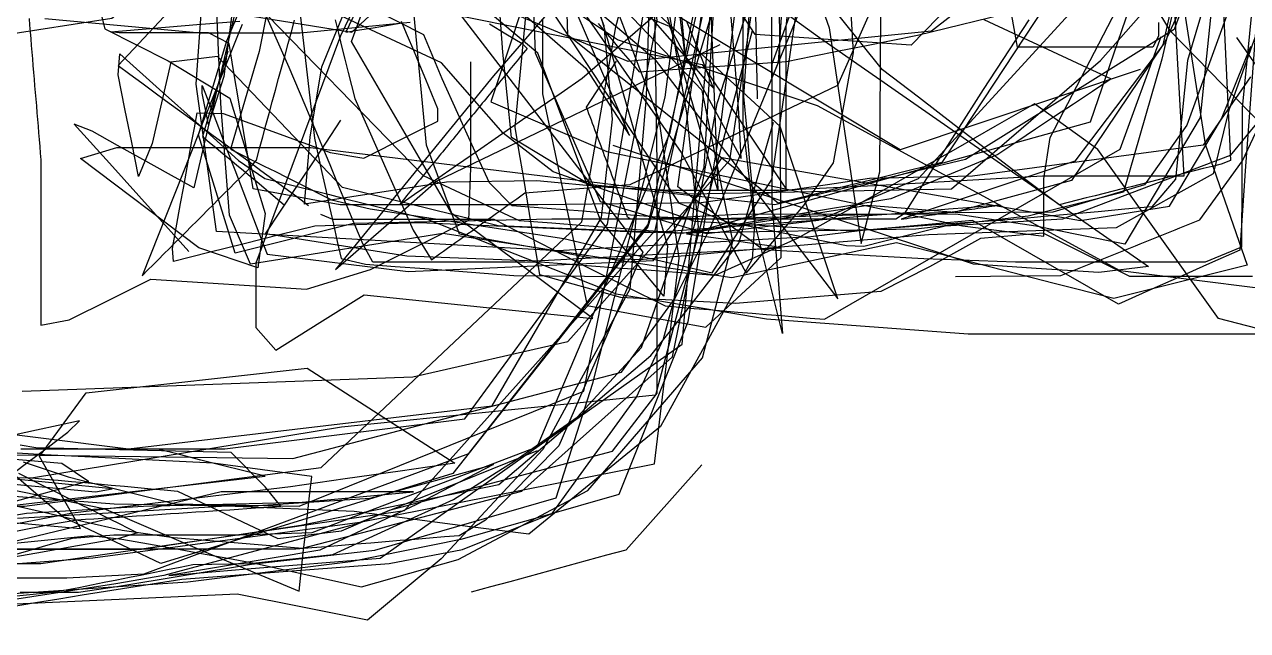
# Model space of a CAD drawing. Header units: metres. Extents: x 30 to 6769, y 117 to 5736.
# Drawn here: x 5742 to 6315, y 324 to 608 of the extents above; entities that cross this region are included whole.
import ezdxf

# ---------------------------------------------------------------- set-up
doc = ezdxf.new("R2010")
doc.units = ezdxf.units.M
doc.layers.add('FLOOR_0', color=1, linetype='Continuous')
doc.layers.add('FLOOR_1', color=2, linetype='Continuous')

msp = doc.modelspace()

# ---------------------------------------------------------------- linework, layer by layer
at = {"layer": 'FLOOR_0', "color": 4}
for points in [[(5741.21, 436.31), (5924.04, 443.04), (5996.6, 459.68), (6072.33, 544.54), (6092.01, 678.21), (6086.56, 784.58), (6079.65, 942.71), (6100.53, 1008.41), (6119.22, 1098.95), (6125.54, 1199.6)], [(5741.67, 403.29), (5762.76, 396.26), (5773.04, 393.63), (5782.99, 391.15), (5792.93, 388.66), (5802.88, 386.17), (5812.83, 383.68), (5870.88, 382.63), (6004.05, 436.4), (6038.36, 609.77), (6011.57, 832.29), (6105.61, 935.94), (6329.33, 972.89)], [(6107.97, 633.23), (6092.01, 589.43), (6092.01, 578.63), (6092.01, 567.83), (6092.01, 557.04), (6092.01, 546.24), (6092.01, 535.44), (6092.01, 524.65), (6096.99, 463.35), (6090.44, 489.54), (6083.9, 515.73), (6078.6, 560.81), (6078.6, 682.41)], [(6100.99, 679.87), (6095.04, 590.24), (6092.01, 583.03), (6092.01, 598.52), (6092.01, 614.01)], [(6081.45, 672.03), (6034.05, 513.21), (5942.72, 397.83), (5806.11, 355.7), (5760.69, 377.28), (5743, 392.45), (5725.31, 407.62)], [(5734.08, 383.72), (5752.04, 379.57), (5769.99, 375.43), (5787.95, 371.28), (5812.04, 367.95), (5842.24, 365.43), (5872.45, 362.91), (5974.96, 389.51), (6045.62, 452.52), (6048.05, 464.66), (6050.48, 476.8), (6052.9, 488.95), (6055.33, 501.09), (6057.76, 513.23), (6052.25, 566.63), (6043.78, 614.76), (6026.7, 623.3), (6009.62, 631.85), (5992.54, 640.39), (5975.46, 648.94), (5882.8, 651.02), (5782.42, 651.02), (5707.46, 651.02)], [(5719.19, 388.61), (5751.68, 386.11), (5784.17, 383.61), (5846.6, 382.63), (5904.07, 386.25), (5932.94, 394.12), (5961.8, 402), (5925.81, 383.36), (5880.44, 361.93), (5809.83, 350.16), (5846.48, 353.21), (5908.67, 358.2), (6050.05, 458.42), (6065.18, 636.27)], [(5807.36, 618.64), (5895.48, 604.42), (5928.26, 634.81)], [(5904.08, 628.38), (5892.65, 604.36), (5899.02, 605.42), (5905.4, 606.48), (5911.77, 607.55), (5918.15, 608.61)], [(5984.7, 610.4), (5984.7, 575.53), (6005.57, 476.43), (6033.34, 471.38), (6061.11, 466.33), (6096.48, 498.94), (6095.68, 620.62)], [(6019.2, 617.47), (6044, 607.11), (6060.85, 576.21), (6077.7, 545.3), (6076.68, 566.63), (6074.66, 590.89), (6072.64, 615.14)], [(6032.79, 614.25), (6038.5, 607.72), (6044.21, 601.19), (6049.92, 594.66), (6055.64, 588.13), (6061.35, 581.6), (6064.78, 578.22), (6063.55, 581.3), (6062.32, 584.37), (6061.09, 587.45), (6059.86, 590.52), (6058.63, 593.6), (6057.4, 596.67), (6056.17, 599.75), (6054.94, 602.82), (6053.71, 605.9), (6052.48, 608.97)], [(5751.78, 610.76), (5824.61, 604.05), (5836.3, 604.05), (5847.99, 604.05), (5859.68, 604.05), (5871.36, 604.05), (5922.71, 609.09)], [(5645.74, 382.99), (5768.41, 372.16), (5758.82, 388.95), (5749.23, 405.74), (5771.08, 435.65), (5874.61, 447.07), (5943.68, 402.65), (5918.05, 398.98), (5892.42, 395.32), (5866.79, 391.66), (5764.8, 379.24), (5647.26, 356.77)], [(5708.91, 395.59), (5775.42, 389.34), (5783.29, 390.7), (5758.19, 393.21), (5733.09, 395.72)]]:
    msp.add_lwpolyline(points, dxfattribs=at)
at = {"layer": 'FLOOR_0', "color": 1}
for points in [[(6407.15, 856.9), (6310.23, 1013.09), (6125.33, 965.06), (6092.74, 823.74), (6037.64, 715.64), (6033.27, 574.17), (6025.61, 484.15), (5984.94, 409.01), (5937.34, 357.94), (5902.79, 329.24), (5872.31, 335.34), (5841.82, 341.44), (5727.57, 336.29), (5572.23, 355.79), (5527.04, 355.79), (5484.27, 359.23), (5370.47, 407.21)], [(5714.12, 818.09), (5850.43, 805.35), (6004.86, 767.75), (6091.46, 684.5), (6118.83, 606.41), (6133.83, 505.48), (6142.67, 538.98), (6143.12, 614.41), (6144.06, 715.57), (6146.31, 735.41), (6147.06, 739.96), (6147.82, 744.51), (6148.58, 749.05), (6149.34, 753.6), (6150.09, 758.15), (6150.85, 762.7), (6151.61, 767.25), (6152.37, 771.79), (6159.26, 794.78), (6166.16, 817.8), (6172.49, 860.56), (6314.57, 966.13), (6361.78, 906.4)], [(5786.17, 739.96), (5884.51, 674.65), (5885.94, 663.22), (5887.36, 651.79), (5888.79, 640.36), (5890.22, 628.93), (5887.09, 627.9), (5880.74, 634.26), (5874.38, 640.62), (5868.02, 646.98), (5861.67, 653.34), (5855.31, 659.7), (5848.21, 662.55), (5838.96, 655.14), (5829.71, 647.74), (5820.45, 640.33), (5811.2, 632.93), (5801.95, 625.52), (5792.69, 618.11), (5783.13, 610.7), (5730.74, 602.64)], [(6084.43, 659.7), (6078.86, 574.3), (6080.16, 559.94), (6081.47, 545.59), (6082.77, 531.23), (6084.08, 516.88), (6082.92, 498.17), (6039.89, 419.87), (5978.31, 369.46), (5950.93, 372.82), (5923.72, 376.45), (5896.51, 380.08), (5837.05, 382.63), (5738.91, 376.74)], [(6004.22, 613.2), (6049.57, 548.06), (6080.02, 491.65), (6093.53, 507.42), (6107.05, 523.2), (6120.92, 543.21), (6130.29, 594.87), (6126.86, 653.48)], [(6182.58, 624.28), (6157.23, 598.36), (6138.97, 599.58), (6120.71, 600.8), (6102.45, 602.01), (6084.19, 603.23), (6059.29, 641.86), (6114.31, 601.87), (6268.3, 494.77), (6245.05, 491.85), (6215.77, 493.81), (6186.5, 495.76), (6017.77, 551.31)], [(5990.63, 631.41), (6036.95, 592.13), (6122.87, 479.65), (6095.95, 560.24), (6011.71, 637.95)], [(5629.15, 429.61), (5790.93, 409.47), (5961.08, 429.54), (6012.37, 517.67), (6014.07, 533.03), (6015.78, 548.39), (6017.49, 563.74), (6013.64, 607.32), (6006.66, 625.4)], [(5712.19, 382.63), (5742.26, 382.63), (5881.1, 400.65), (6003.12, 515.62), (6018.99, 606.81), (6020.58, 612.64)], [(5496.95, 379.88), (5613.14, 372.01), (5675.78, 378.11), (5708.65, 381.76), (5723.82, 388.16), (5733.48, 395.41), (5743.14, 402.66), (5752.81, 409.91), (5762.47, 417.17), (5767.98, 422.43), (5757.95, 420.28), (5747.92, 418.13), (5737.89, 415.98), (5727.86, 413.83), (5717.83, 411.68), (5707.8, 409.53), (5697.77, 407.38), (5687.73, 405.23), (5677.7, 403.08), (5591.34, 386.84), (5515.57, 377.78), (5424.36, 396.74), (5264.33, 449.73)], [(5616.46, 414.88), (5759.67, 402.76), (5772.27, 394.2), (5732.7, 383.4)], [(5382.07, 324.37), (5491.65, 335.66), (5557.31, 335.66), (5590.18, 339.3), (5615.83, 345.72), (5680.6, 343.37), (5692.77, 347.11), (5696.22, 352.27), (5699.66, 357.44), (5703.11, 362.61), (5706.55, 367.78), (5710, 372.95), (5713.44, 378.12), (5733.6, 382.63), (5854.91, 396.64), (5844.87, 399.15), (5834.83, 401.66), (5824.79, 404.17), (5814.75, 406.69), (5804.71, 409.2)]]:
    msp.add_lwpolyline(points, dxfattribs=at)
at = {"layer": 'FLOOR_0', "color": 7}
for points in [[(5713.89, 355.79), (5749.94, 355.79), (5920.08, 380.49), (6037.38, 511.49), (6059.77, 612.63), (6062.01, 650.68), (6064.24, 688.72), (6065.18, 715.18), (6065.18, 733.24), (6065.18, 751.3), (6065.46, 768.7), (6066.63, 783.98), (6067.81, 799.25), (6068.98, 814.53), (6070.16, 829.81), (6071.33, 845.08), (6140.54, 966.26), (6294.51, 985.34), (6334.57, 949.26)], [(5736.48, 335.65), (5747.39, 337.46), (5758.3, 339.28), (5769.21, 341.1), (5815.84, 348.38), (5912.9, 355.79), (5947.21, 362.25), (5968.24, 370.67), (5989.27, 379.09), (6028.64, 433.52), (6041.4, 460.91), (6045.14, 474.62), (6048.88, 488.33), (6052.62, 502.04), (6056.35, 515.75), (6066.39, 571.05), (6107.78, 698.76)], [(5689.47, 407.25), (5867.78, 404.91), (6021.75, 445.23), (6046.73, 479.89), (6063.13, 512.72), (6137.36, 692.58), (6139.95, 695.41), (6132.46, 639.24)], [(5982.22, 408.43), (5897.4, 374.1), (5884.54, 370.67), (5871.68, 367.24), (5858.83, 363.81), (5845.97, 360.37), (5833.11, 356.94), (5820.25, 353.51), (5807.4, 350.08), (5785.06, 346.22), (5758.81, 342.18), (5732.55, 338.14), (5640.85, 341.96), (5470.55, 342.37), (5347.84, 331.96)]]:
    msp.add_lwpolyline(points, dxfattribs=at)
at = {"layer": 'FLOOR_0', "color": 5}
for points in [[(5737.48, 349.08), (5762.1, 349.08), (5798.29, 350.93), (5950.26, 407.22), (6034.24, 514.31), (6059.9, 626.45), (6063.69, 668.19), (6065.18, 707.23), (6065.18, 744.52), (6039.13, 801.22), (5947.85, 732.23), (5874.19, 692.05), (5844.71, 681.52), (5815.23, 670.98), (5750.67, 655.19), (5655.55, 651.02)], [(5947.16, 638.01), (6004.97, 587.5), (6025.44, 556.08), (5999.99, 615.06)], [(5937.27, 624.27), (6031.65, 501.42), (5992.37, 410.75), (5958.02, 376.06), (5945.67, 368.75), (5938.78, 368.18), (5931.89, 367.6), (5925.01, 367.03), (5918.12, 366.45), (5911.23, 365.88), (5904.34, 365.3), (5897.46, 364.73), (5890.57, 364.16), (5883.68, 363.58), (5876.79, 363.01), (5869.3, 362.5), (5857.13, 362.5), (5844.96, 362.5), (5832.8, 362.5), (5820.63, 362.5), (5808.46, 362.5), (5793.85, 362.5), (5734.18, 362.5)], [(6082.9, 604.99), (6037.53, 434.56), (5890.64, 419.49), (5745.57, 395.71)], [(5469.41, 357.93), (5586.55, 343.43), (5617.73, 351.23), (5665.36, 358.73), (5735.94, 362.5), (5796.99, 362.5), (5871.59, 373.72), (5964.21, 392.63), (6035.39, 453.1), (6050.71, 472.33), (6063.64, 488.96), (6076.57, 505.59), (6092.86, 562.21)]]:
    msp.add_lwpolyline(points, dxfattribs=at)
at = {"layer": 'FLOOR_0', "color": 6}
for points in [[(6085.3, 573.22), (6084.08, 637.63), (6082.65, 653.4), (6081.21, 669.17), (6079.78, 684.95), (6080.54, 705.78), (6091.79, 750.81)], [(6045.15, 663.5), (6051.47, 593.05), (6050.63, 599.76), (6049.79, 606.46), (6048.95, 613.17)], [(5734.03, 358.9), (5744.26, 361.82), (5754.48, 364.74), (5764.71, 367.67), (5784.02, 369.21), (5813.46, 369.21), (5842.89, 369.21), (5876.84, 370.23), (5982.26, 410.27), (6044.41, 557.49), (6060.88, 640.76)], [(5809.98, 614.18), (5786.03, 588.78), (5791.61, 584.69), (5797.18, 580.6), (5802.76, 576.51), (5808.33, 572.42), (5813.91, 568.33), (5819.48, 564.24), (5825.06, 560.15), (5830.63, 556.06), (5836.21, 551.97), (5841.78, 547.88), (5847.36, 543.79), (5852.93, 539.7), (5858.51, 535.61), (5864.08, 531.52), (5869.66, 527.43), (5875.23, 523.34)], [(5929.31, 615.38), (6059.41, 589.24), (6098.71, 530.98), (6098.71, 536.4), (6098.71, 541.82), (6098.71, 547.24), (6098.71, 552.67), (6098.71, 558.09), (6098.71, 563.51), (6098.71, 568.93), (6098.71, 574.35), (6098.71, 579.77), (6098.71, 585.19), (6098.71, 590.61), (6098.71, 596.03), (6098.71, 601.45), (6098.71, 606.87), (6099.43, 612.66)], [(5695.41, 362.42), (5754.02, 374.04), (5766.81, 376.15), (5770.78, 376.41), (5774.76, 376.68), (5778.74, 376.94), (5782.71, 377.21), (5786.69, 377.47), (5790.67, 377.74), (5794.65, 378), (5798.62, 378.27), (5802.6, 378.53), (5806.58, 378.8), (5810.55, 379.06), (5814.53, 379.33), (5818.51, 379.59), (5822.48, 379.86), (5826.46, 380.12), (5830.44, 380.39), (5834.42, 380.66), (5838.39, 380.92), (5842.37, 381.19), (5846.35, 381.45), (5850.32, 381.72), (5854.3, 381.98), (5858.28, 382.25), (5862.26, 382.51), (5854.98, 391.64), (5839.01, 407.62), (5747.62, 409.86), (5740.18, 411.1)], [(5951.47, 342.45), (5960.51, 344.92), (5969.56, 347.39), (5978.6, 349.85), (5987.65, 352.32), (5996.69, 354.79), (6005.74, 357.26), (6014.78, 359.73), (6023.83, 362.19), (6059.35, 401.84)]]:
    msp.add_lwpolyline(points, dxfattribs=at)
at = {"layer": 'FLOOR_0', "color": 3}
for points in [[(6059.17, 725.16), (6066.84, 530.41), (6037.36, 631.95)], [(5740.61, 409.47), (5743.9, 409.47), (5747.19, 409.47), (5750.48, 409.47), (5753.77, 409.47), (5757.06, 409.47), (5760.35, 409.47), (5763.64, 409.47), (5766.93, 409.47), (5770.23, 409.47), (5773.52, 409.47), (5776.81, 409.47), (5780.1, 409.47), (5783.39, 409.47), (5786.68, 409.47), (5789.97, 409.47), (5793.26, 409.47), (5796.55, 409.47), (5799.84, 409.47), (5803.13, 409.47), (5806.42, 409.47), (5809.71, 409.47), (5813, 409.47), (5816.29, 409.47), (5819.58, 409.47), (5822.87, 409.47), (5826.16, 409.47), (5829.45, 409.47), (5832.74, 409.47), (5836.03, 409.47), (5948.43, 423.47), (6015.09, 514.53), (6038.36, 650.9)], [(5723.11, 339.01), (5752.47, 341.95), (5761.76, 343.38), (5767.68, 344.57), (5773.6, 345.75), (5779.53, 346.94), (5785.45, 348.13), (5791.38, 349.31), (5797.3, 350.5), (5803.22, 351.68), (5809.15, 352.87), (5815.07, 354.05), (5820.99, 355.24), (5847.53, 355.79), (5886.65, 359.99), (5914.86, 372.82), (5943.07, 385.65), (5971.91, 403.86), (6001, 424.24), (6031.02, 456.77), (6060.3, 541.17), (6065.93, 634.61)], [(5712.65, 396.05), (5745.68, 395.83), (5751.88, 395.26), (5758.09, 394.7), (5764.29, 394.14), (5770.49, 393.57), (5776.69, 393.01), (5782.89, 392.44), (5789.09, 391.88), (5795.29, 391.32), (5801.5, 390.75), (5807.7, 390.19), (5813.9, 389.62), (5860.83, 367.43), (5890.68, 371.07), (5913.17, 380.71), (6017.43, 408.33), (6038.36, 435.43), (6038.36, 459.97), (6038.36, 543.04), (6037.29, 615.04)], [(5438.62, 437.71), (5544.57, 398.78), (5637.98, 377.38), (5704.12, 372.74), (5743.27, 379.27), (5797.89, 382.63), (5872.19, 384.43), (5924.35, 389.34), (5901.85, 389.34), (5879.35, 389.34), (5856.86, 389.34), (5834.36, 389.34), (5723.83, 362.68)]]:
    msp.add_lwpolyline(points, dxfattribs=at)
at = {"layer": 'FLOOR_0', "color": 2}
for points in [[(5708.22, 353.45), (5774.2, 358.37), (5899.27, 375.09), (6037.17, 402.36), (6048.62, 498.65), (6039.32, 563.72), (5999.12, 668.65), (5924.46, 692.65), (5813.5, 679.14), (5686.83, 671.15)], [(5711.26, 362.65), (5742.32, 365.76), (5773.38, 368.87), (5787.85, 367.2), (5800.26, 364.94), (5812.68, 362.68), (5825.09, 360.42), (5837.5, 358.17), (5849.92, 355.91), (5900.06, 344.79), (5945.19, 357.6), (6005.85, 389.95), (6059.59, 451.95), (6073.85, 506.6), (6059.45, 577.07), (5976.28, 663.93)], [(5740.21, 342.37), (5743.62, 342.37), (5747.03, 342.37), (5750.45, 342.37), (5753.86, 342.37), (5757.28, 342.37), (5760.69, 342.37), (5764.1, 342.37), (5767.52, 342.37), (5785.53, 344.94), (5848.55, 355.45), (5906.29, 361.98), (5991.04, 386.48), (6008.23, 440.17), (6042.14, 573.96), (6053.7, 663.58)], [(5998.42, 658.35), (6043.21, 504.37), (6041.5, 480.84), (6037.27, 485.92), (6033.04, 491), (6028.81, 496.08), (6024.58, 501.16), (6020.35, 506.24), (6016.11, 511.32), (6011.88, 516.4), (5982.55, 594.52), (5902.46, 661.85)], [(6077.27, 634.14), (6068.08, 561.07), (6061.52, 521.67), (6057.11, 495.22), (6052.71, 468.76), (6020.37, 388.03), (5983.41, 377.47), (5946.45, 366.9), (5894.82, 356.46), (5818.72, 346.95), (5718.38, 340.26)], [(5652.13, 407.57), (5779.35, 381.54), (5826.3, 361.4), (5870.75, 342.85), (5871.74, 351.78), (5872.73, 360.7), (5873.72, 369.63), (5874.71, 378.55), (5875.7, 387.48), (5876.69, 396.4), (5830.64, 402.76), (5751.57, 406.54), (5718.1, 408.64)], [(5739.49, 397.94), (5743.77, 395.8), (5748.05, 393.66), (5752.33, 391.52), (5756.61, 389.38), (5760.89, 387.24), (5765.16, 385.1), (5769.44, 382.95), (5773.72, 380.81), (5778, 378.67), (5782.28, 376.53), (5786.56, 374.39), (5790.84, 372.25), (5795.12, 370.11), (5785.97, 367.27), (5767, 363.93), (5748.04, 360.58), (5729.07, 357.23)]]:
    msp.add_lwpolyline(points, dxfattribs=at)
at = {"layer": 'FLOOR_1', "color": 1}
for points in [[(6053.4, 510.11), (6241.21, 562.38), (6279.79, 674.87), (6273.62, 785.11), (6255.87, 857), (6247.83, 1000.04), (6266.38, 1144.86), (6266.38, 1194.47), (6266.38, 1217.79), (6266.38, 1236.97), (6266.38, 1256.15), (6266.38, 1275.33), (6262.05, 1329.35), (6254.95, 1412.24), (6252.96, 1480.65), (6252.96, 1565.88), (6237.51, 1700.24)], [(5847.02, 672.33), (5835.56, 583.6), (5828.31, 561.09), (5825.36, 575.88), (5825.48, 579.42), (5829.27, 569.56), (5833.06, 559.71), (5836.85, 549.85), (5840.64, 539.99), (5844.43, 530.13), (5848.22, 520.27), (5852.01, 510.42), (5855.8, 500.56), (5921.82, 492.39), (6036.66, 497.5), (6052.7, 521.58), (6068.74, 545.65), (6236.52, 516.18), (6278.22, 522.99), (6302.58, 563.75), (6309.38, 580.77), (6316.18, 597.78)], [(5849.38, 650.67), (5821.54, 531.47), (5809.62, 538.1), (5797.71, 544.72), (5785.79, 551.34), (5773.87, 557.97), (5765.54, 561.4), (5783.41, 541.54), (5801.29, 521.67), (5819.16, 501.8)], [(6177.99, 489.99), (6227.39, 490.49), (6229.71, 491.41), (6232.03, 492.34), (6234.35, 493.27), (6236.67, 494.2), (6238.99, 495.13), (6241.31, 496.06), (6243.63, 496.99), (6245.95, 497.91), (6248.27, 498.84), (6250.59, 499.77), (6252.91, 500.7), (6255.23, 501.63), (6257.55, 502.56), (6259.87, 503.48), (6262.19, 504.41), (6264.51, 505.34), (6266.83, 506.27), (6269.15, 507.2), (6271.47, 508.13), (6273.79, 509.05), (6276.11, 509.98), (6278.43, 510.91), (6280.75, 511.84), (6283.07, 512.77), (6285.39, 513.7), (6287.71, 514.62), (6290.03, 515.55), (6292.35, 516.48), (6312.37, 544.15), (6357.27, 639.74)], [(5871.07, 614.07), (5877.92, 554.75), (5879.71, 546.7), (5881.5, 538.65), (5883.28, 530.6), (5885.07, 522.54), (5886.86, 514.49), (5888.65, 506.44), (5890.44, 498.39), (5901.8, 495.85), (5915.71, 494.78), (5929.63, 493.71), (5943.54, 492.64), (5957.45, 491.57), (5971.37, 490.5), (6020.86, 489.99)], [(6283.6, 614.54), (6280.36, 605.61), (6182.66, 544.82), (6093.43, 523.53), (6006.56, 533.08), (5970.15, 555.08), (5968.15, 575.07), (5966.15, 595.07), (5964.58, 616.46)], [(5744.39, 610.76), (5744.65, 607.61), (5744.91, 604.46), (5745.18, 601.31), (5745.44, 598.17), (5745.7, 595.02), (5745.96, 591.87), (5746.22, 588.72), (5746.49, 585.57), (5746.75, 582.42), (5747.01, 579.27), (5747.27, 576.13), (5747.54, 572.98), (5747.8, 569.83), (5748.06, 566.68), (5748.32, 563.53), (5748.58, 560.38), (5748.85, 557.23), (5749.11, 554.08), (5749.37, 550.94), (5749.63, 547.79), (5749.9, 544.64), (5749.98, 534.39), (5749.98, 520.96), (5749.98, 507.54), (5749.98, 494.11), (5749.98, 480.68), (5749.98, 467.25), (5763.22, 469.77), (5782.28, 479.31), (5801.35, 488.84), (5874.21, 484.1), (5904.26, 493.36), (5927.25, 504.86), (5950.24, 516.36), (5951.17, 540.72), (5951.17, 565.62), (5951.17, 590.52)], [(6334.31, 482.75), (6255.15, 492.7), (6113.44, 569.85), (6019.86, 600.74), (6003.39, 611.72)], [(6376.52, 506.42), (6309.73, 601.9)]]:
    msp.add_lwpolyline(points, dxfattribs=at)
at = {"layer": 'FLOOR_1', "color": 2}
for points in [[(6283.04, 1264.05), (6292.01, 1180.63), (6285.32, 1140.47), (6271.57, 1080.57), (6293.91, 931.75), (6327.82, 815.48), (6320.86, 782.27), (6306.41, 755.76), (6291.06, 729.75), (6266.28, 709.09), (6252.96, 690.3), (6252.96, 673.67), (6252.96, 657.04), (6229.59, 631.56), (6171.59, 543.44), (6156.27, 539.61), (6140.95, 535.78), (6125.63, 531.94), (6110.3, 528.11), (6094.98, 524.28), (5996.49, 603.04), (5991.84, 754.94), (6051.77, 820.55)], [(6264.43, 586.9), (6152.06, 549.25), (6045.47, 613.4), (6032.16, 646.28), (6032.96, 659.89), (6033.76, 673.49), (6034.56, 687.1), (6035.36, 700.7), (6036.16, 714.3), (6036.96, 727.91), (6037.76, 741.51), (6033.11, 798.94), (5980.47, 905.95), (5957.25, 926.78), (5984.59, 839.33), (5977.45, 866.13), (5970.3, 892.93), (5963.16, 919.73), (5899.8, 957.7), (5679.27, 977.51)], [(6306.65, 731.81), (6274.65, 591.77), (6256.67, 529.49), (6241.77, 525.77), (6226.88, 522.04), (6211.99, 518.32), (6159.47, 512.17), (6049.5, 510.29), (6034.39, 511.45), (6019.27, 512.62), (6004.16, 513.78), (5989.05, 514.94), (5973.94, 516.1), (5929.01, 537.16), (5844.95, 623.75)], [(6273.08, 608.83), (6273.08, 602.55), (6270.38, 597.34), (6254.56, 597.34), (6238.74, 597.34), (6222.92, 597.34), (6207.1, 597.34), (6203.58, 616.54)], [(5837.43, 595.41), (5825.56, 555.57), (5828.75, 552.91), (5831.95, 550.25), (5835.14, 547.59), (5838.33, 544.92), (5841.52, 542.26), (5844.72, 539.6), (5847.91, 536.94), (5851.1, 534.28), (5854.3, 531.62), (5857.49, 528.95), (5860.68, 526.29), (5863.87, 523.63)]]:
    msp.add_lwpolyline(points, dxfattribs=at)
at = {"layer": 'FLOOR_1', "color": 5}
for points in [[(5836.94, 973.09), (5995.36, 922.35), (6002.33, 857.37), (5984.64, 841.27), (5966.94, 825.18), (5949.25, 809.09), (5942.11, 789.93), (5954.52, 765.1), (5966.93, 740.28), (5979.33, 715.45), (5978.57, 664.8), (5981.24, 594.72), (6011.65, 525.18), (6061.41, 510.11), (6113.84, 516.42), (6160.63, 535.92), (6231.14, 612.76), (6226.14, 743.46), (6239.55, 845.57), (6243.65, 920.19), (6258.49, 1007.42), (6259.67, 1112.19)], [(6300.31, 680.58), (6306.67, 544.34), (6302.42, 542.61), (6298.21, 541.56), (6293.99, 540.51), (6289.77, 539.45), (6285.55, 538.4), (6281.34, 537.34), (6277.12, 536.29), (6272.9, 535.23), (6268.68, 534.18), (6264.47, 533.12), (6260.25, 532.07), (6256.03, 531.01), (6251.81, 529.96), (6247.6, 528.9), (6243.38, 527.85), (6239.16, 526.79), (6234.94, 525.74), (6230.73, 524.68), (6226.51, 523.63), (6210.87, 535.28), (6194.13, 548.16), (6177.4, 561.05), (6160.66, 573.93), (6143.92, 586.81), (6094.43, 648.54)], [(5887.62, 610.13), (5889.15, 603.98), (5890.69, 597.84), (5892.22, 591.7), (5893.76, 585.55), (5895.29, 579.41), (5896.83, 573.26), (5924.2, 511.78), (5932.69, 497.86), (5934.59, 499.22), (5936.5, 500.58), (5938.4, 501.95), (5940.3, 503.31), (5942.21, 504.67), (5944.11, 506.03), (5946.02, 507.39), (5947.92, 508.75), (5949.82, 510.11), (5951.73, 511.47), (5953.63, 512.83), (5955.54, 514.19), (5957.44, 515.55), (5959.34, 516.91), (5961.25, 518.27), (5963.15, 519.63), (5965.06, 520.99), (5966.96, 522.36), (5968.86, 523.72), (5970.77, 525.08), (5972.67, 526.44), (5974.58, 527.8), (5976.48, 529.16), (6025.72, 533.05), (6123, 579.58), (6161.89, 667.6)], [(5959.87, 608.23), (5967.54, 603.62), (5975.21, 599.02), (5977.48, 596.72), (5976.68, 595.73), (5975.87, 594.74), (5975.07, 593.76), (5974.26, 592.77), (5973.46, 591.79), (5972.65, 590.8), (5971.84, 589.82), (5971.04, 588.83), (5970.23, 587.85), (5969.43, 586.86), (5968.62, 585.88), (5967.82, 584.89), (5967.01, 583.91), (5966.2, 582.92), (5965.4, 581.93), (5964.59, 580.95), (5963.79, 579.96), (5962.98, 578.98), (5962.17, 577.99), (5961.37, 577.01), (5960.56, 576.02), (5959.76, 575.04), (5958.95, 574.05), (5958.15, 573.07), (5957.34, 572.08), (5956.53, 571.1), (5955.73, 570.11), (5954.92, 569.13), (5954.12, 568.14), (5953.31, 567.15), (5952.51, 566.17), (5951.7, 565.18), (5950.89, 564.2), (5950.09, 563.21), (5949.28, 562.23), (5948.48, 561.24), (5947.67, 560.26), (5946.86, 559.27), (5946.06, 558.29), (5945.25, 557.3), (5944.45, 556.32), (5943.64, 555.33), (5942.84, 554.35), (5942.03, 553.36), (5941.22, 552.37), (5940.42, 551.39), (5939.61, 550.4), (5938.81, 549.42), (5938, 548.43), (5937.2, 547.45), (5936.39, 546.46), (5935.58, 545.48), (5934.78, 544.49), (5933.97, 543.51), (5933.17, 542.52), (5932.36, 541.54), (5931.55, 540.55), (5930.75, 539.57), (5929.94, 538.58), (5929.14, 537.59), (5928.33, 536.61), (5927.53, 535.62), (5926.72, 534.64), (5925.91, 533.65), (5925.11, 532.67), (5924.3, 531.68), (5923.5, 530.7), (5922.69, 529.71), (5921.89, 528.73), (5921.08, 527.74), (5920.27, 526.76), (5919.47, 525.77), (5918.66, 524.78), (5917.86, 523.8), (5924.81, 528.5), (5934.62, 535.29), (5944.42, 542.09), (5954.23, 548.88), (5964.04, 555.67), (5973.85, 562.47), (5983.66, 569.26), (5993.47, 576.06), (6003.28, 582.85), (6074.21, 644.56)], [(6319, 638.65), (6312.14, 568.96), (6311.9, 503.8), (6294.86, 496.69), (6272.68, 496.69), (6250.5, 496.69), (6228.32, 496.69), (6206.14, 496.69), (6163.26, 498.33), (6088.01, 502.51), (6048.02, 532.06), (6059.99, 619.41)], [(5988.73, 615.13), (5961.76, 583.96), (5887.89, 493.29), (5899.7, 503.64), (5911.52, 513.98), (5923.34, 524.33), (5935.15, 534.67), (6067.82, 598.66)], [(6191.29, 610.37), (6250.91, 582.55), (6242.06, 576.65), (6233.21, 570.75), (6224.36, 564.85), (6215.51, 558.94), (6206.66, 553.04), (6197.81, 547.14), (6147.82, 526.43), (6050.05, 510.11), (5963.89, 513.78), (5891.09, 531.61), (5832.6, 593), (5810.77, 590.29), (5802, 552.28), (5795.59, 536.9), (5792.43, 552.73), (5789.26, 568.57), (5786.1, 584.4), (5786.89, 594.3), (5805.42, 577.62), (5823.94, 560.94), (5842.46, 544.26), (5854.82, 535.89), (5862.37, 534), (5869.92, 532.12), (5877.47, 530.23), (5885.02, 528.34), (5892.57, 526.45), (5900.12, 524.56), (5907.67, 522.67), (5915.22, 520.78), (5922.77, 518.9), (5930.32, 517.01), (6019.18, 482), (6036.77, 479.07), (6054.35, 476.14), (6071.93, 473.2), (6089.51, 470.27), (6183.92, 463.15), (6267.42, 463.15), (6281.98, 463.15), (6296.54, 463.15), (6311.1, 463.15), (6325.66, 463.15)]]:
    msp.add_lwpolyline(points, dxfattribs=at)
at = {"layer": 'FLOOR_1', "color": 3}
for points in [[(6324.17, 687.24), (6314.7, 686.06), (6305.23, 684.87), (6295.77, 683.69), (6286.3, 682.5), (6276.83, 681.32), (6267.36, 680.13), (6230.68, 654.66), (6166.77, 604.91), (6024.76, 590.69), (5960.86, 617.34), (5975.06, 684.87), (5989.26, 752.4), (5936.01, 853.69), (5815.3, 988.74), (5751.4, 988.74), (5711.75, 988.74)], [(6306.38, 739.52), (6275.02, 598.52), (6232.26, 534.96), (6204.77, 527.46), (6177.29, 519.97), (6061.52, 516.82), (6036.23, 518.02), (6019.8, 519.28), (6003.37, 520.55), (5986.94, 521.81), (5970.51, 523.08), (5959.87, 533.92), (5952.49, 550.15), (5945.12, 566.38), (5937.75, 582.61), (5929.12, 603.15), (5844.43, 646.22)], [(6306.62, 700.42), (6292.51, 564.42), (6257.24, 505.23), (6236.43, 509.4), (6215.63, 513.56), (6178.19, 519.17), (6076.13, 519.04), (6034.42, 516.82), (6019.3, 516.82), (6004.18, 516.82), (5989.06, 516.82), (5896.27, 514.84), (5840.83, 500.97), (5823.75, 556.33), (5837, 600.32), (5850.57, 632.71)], [(6326.86, 626.21), (6305.95, 567.85), (6298.54, 538.16), (6253.21, 512.82), (6165.43, 509.53), (6121.72, 505.88), (6083.46, 502.63), (6056.75, 500.2), (6030.05, 497.77), (6006.88, 498.76), (5986.53, 502.46), (5966.18, 506.17), (5945.82, 509.87), (5930.34, 551.49), (5921.59, 645.07)]]:
    msp.add_lwpolyline(points, dxfattribs=at)
at = {"layer": 'FLOOR_1', "color": 7}
for points in [[(6339.75, 542.19), (6278.61, 604.84), (6184.79, 759.49), (6134.07, 818.56), (6091.71, 847.94), (6053.09, 853.64), (6038.2, 838.74), (6023.3, 823.83), (6008.4, 808.93), (5993.51, 794.03), (5968.89, 763.47), (5931.49, 711.79), (5952.04, 729.41), (5972.59, 747.03), (5984.7, 868.86), (5865.47, 976.96)], [(5776.89, 617.47), (5779.87, 605.87), (5809.54, 591.03), (5838.31, 573.48), (5854.91, 519.5), (5851.46, 494.16), (5823.82, 503.38), (5768.43, 545.33), (5785.54, 550.37), (5808.57, 550.37), (5876.16, 550.37), (6053.61, 528.8), (6176.13, 531.05), (6245.85, 591.11), (6378.78, 741.65)], [(5949.55, 726), (5890.23, 602.69), (5850.57, 496.21), (5850.57, 466.25), (5859.85, 455.53), (5880.55, 468.47), (5901.25, 481.41), (6008.2, 470.45), (5942.27, 519.57), (5895.39, 599.94), (5942.81, 729.36)], [(6376.39, 631.88), (6306.63, 546.66), (6228.03, 516.82), (6173.22, 513.65), (6154.16, 508.89), (6135.11, 504.12), (6126.95, 504.46), (6120.72, 505.71), (6114.5, 506.96), (6108.27, 508.2), (6102.04, 509.45), (6095.81, 510.7), (6089.58, 511.94), (6083.35, 513.19), (6077.12, 514.44), (6070.89, 515.68), (6048.91, 524.22), (5957.88, 661.76)], [(6300.17, 651.79), (6275.83, 599.39), (6233.88, 544.01), (6152.56, 516.85), (6153.89, 517.04), (6155.21, 517.23), (6156.54, 517.42), (6157.87, 517.61), (6159.19, 517.8), (6160.52, 517.99), (6161.85, 518.18), (6163.17, 518.37), (6164.5, 518.56), (6165.83, 518.75), (6167.16, 518.94), (6168.48, 519.13), (6169.81, 519.32), (6171.14, 519.51), (6172.46, 519.7), (6173.79, 519.89), (6175.12, 520.08), (6176.44, 520.27), (6177.77, 520.46), (6179.1, 520.65), (6180.43, 520.83), (6181.75, 521.02), (6183.08, 521.21), (6184.41, 521.4), (6185.73, 521.59), (6187.06, 521.78), (6188.39, 521.97), (6189.71, 522.16), (6191.04, 522.35), (6192.37, 522.54), (6193.7, 522.73), (6195.02, 522.92), (6196.35, 523.11), (6197.68, 523.3), (6199, 523.49), (6192.49, 522.97), (6183.61, 522.23), (6174.74, 521.49), (6165.86, 520.74), (6156.98, 520), (6148.1, 519.26), (6139.22, 518.52), (6130.34, 517.78), (6121.46, 517.04), (6110.09, 516.15), (6097.68, 515.2), (6085.27, 514.24), (6072.85, 513.29), (6060.44, 512.33), (6048.03, 511.38), (6035.61, 510.42), (5927.04, 515.1), (5878.16, 513.66), (5861.61, 509.52), (5845.06, 505.38), (5828.51, 501.24), (5811.96, 497.1), (5811.49, 503.07), (5812.78, 510.13), (5814.06, 517.2), (5815.35, 524.27), (5816.63, 531.33), (5817.91, 538.4), (5819.2, 545.47), (5820.48, 552.54), (5821.77, 559.6), (5823.05, 566.67), (5835.2, 566.34), (5860.23, 557.23), (5885.26, 548.12), (5901.05, 545.43), (5907.98, 548.9), (5914.9, 552.36), (5921.82, 555.82), (5928.75, 559.29), (5935.67, 562.75), (5935.78, 568.55), (5932.94, 575.37), (5930.1, 582.18), (5927.26, 588.99), (5924.43, 595.81), (5921.59, 602.62), (5918.75, 609.43)], [(6311.25, 629.67), (6286.29, 560.81), (6266.4, 532.94), (6245.02, 526.52), (6223.63, 520.1), (6179.79, 519.82), (6136.98, 523.23), (6131.95, 522.46), (6126.92, 521.68), (6121.89, 520.91), (6116.86, 520.13), (6111.83, 519.36), (6106.8, 518.58), (6101.77, 517.81), (6096.74, 517.04), (6091.71, 516.26), (6086.68, 515.49), (6081.65, 514.71), (6076.62, 513.94), (6071.59, 513.17), (6066.56, 512.39), (6061.53, 511.62), (6056.5, 510.84), (6052.17, 510.06), (6059, 509.08), (6065.83, 508.1), (6072.66, 507.13), (6079.49, 506.15), (6086.32, 505.18), (6093.15, 504.2), (6096.07, 503.27), (6081.78, 502.51), (6067.5, 501.76), (6053.21, 501.01), (6038.93, 500.26), (6024.65, 499.5), (6010.36, 498.75), (5996.08, 498), (5981.79, 497.25), (5921.23, 499.48), (5855, 510.05), (5862.08, 520.67), (5869.15, 531.28), (5876.22, 541.9), (5883.3, 552.51), (5890.37, 563.13)], [(6010.69, 608.39), (6013.91, 604.63), (6017.13, 600.88), (6020.34, 597.12), (6023.56, 593.36), (6026.78, 589.61), (6030, 585.85), (6098.84, 590.66), (6111.11, 593.11), (6123.38, 595.57), (6135.64, 598.02), (6147.91, 600.48), (6160.17, 602.93), (6207.43, 614.47)]]:
    msp.add_lwpolyline(points, dxfattribs=at)
at = {"layer": 'FLOOR_1', "color": 4}
for points in [[(6280.2, 646.05), (6294.88, 552.04), (6314.54, 495.32), (6298.94, 491.42), (6283.34, 487.52), (6267.74, 483.62), (6252.14, 479.71), (6224.16, 486.83), (6150.45, 505.76), (6073.39, 489.48), (5938, 510.11), (5848.06, 495.86), (5838.25, 518.76), (5834.23, 570.94), (5828.36, 703.47)], [(6314.36, 684.58), (6286.62, 591.05), (6280.99, 535.59), (6269.94, 522.64), (6257.33, 521.49), (6244.73, 520.35), (6232.13, 519.2), (6219.52, 518.05), (6206.92, 516.91), (6169.04, 514.18), (6129.2, 511.33), (6056.03, 515.73), (5989.67, 538.99), (5966.27, 557.08), (5951.84, 573.58), (5937.4, 590.08), (5849.65, 631.24)], [(6279.79, 628.47), (6284.82, 536.95), (6218.67, 536.95), (6140.08, 532.4), (6095.22, 530.24), (6069.84, 530.24), (6044.46, 530.24), (6015.22, 531.74), (5982.03, 534.76), (5939.8, 534.17), (5873.37, 523.95), (5875.97, 555.21), (5881.47, 588.21), (5897.66, 627.78)], [(6316.09, 583.44), (6293.99, 551.52), (6185.9, 536.95), (6137.78, 535.83), (6118.07, 533.01), (6098.37, 530.19), (6078.67, 527.38), (6058.96, 524.56), (5982.46, 523.53), (5889.97, 523.53), (5849.33, 531.03), (5847.06, 544.64), (5844.79, 558.24), (5842.53, 571.85), (5840.26, 585.46), (5837.99, 599.07), (5828.35, 604.05), (5814.44, 604.05), (5800.54, 604.05), (5786.63, 604.05), (5782.7, 604.54), (5802.83, 606.22), (5822.95, 607.9), (5843.08, 609.58)]]:
    msp.add_lwpolyline(points, dxfattribs=at)
at = {"layer": 'FLOOR_1', "color": 6}
for points in [[(6317.02, 489.99), (6307.46, 489.99), (6297.9, 489.99), (6288.35, 489.99), (6278.79, 489.99), (6269.24, 489.99), (6259.68, 489.99), (6219.08, 510.29), (6189.79, 507.81), (6165.88, 494.51), (6143.03, 483.06), (6126.03, 481.64), (6109.03, 480.22), (6092.03, 478.8), (6075.03, 477.39), (6021.3, 480.22), (5983.46, 490.75), (5981.54, 502.28), (5979.62, 513.8), (5977.7, 525.32), (5975.78, 536.85), (5973.86, 548.37), (5971.94, 559.89), (5984.7, 693.06)], [(5863.44, 652.84), (5852.15, 595.36), (5838.69, 549.61), (5843.93, 546.99), (5849.18, 544.36), (5854.43, 541.73), (5859.68, 539.11), (5864.93, 536.48), (5870.18, 533.85), (5875.43, 531.23), (5880.68, 528.6), (5885.93, 525.98), (5904.05, 521.64), (5994.66, 507.82), (6012.02, 503.81), (6029.37, 499.8), (6046.73, 495.79), (6064.08, 491.79), (6092.04, 535.36), (6112.13, 672.88)], [(5974.8, 614.58), (5971.24, 603.89), (5967.67, 593.2), (5964.11, 582.5), (5960.55, 571.81), (6014.86, 548.59), (6181.29, 513.81), (6219.43, 508.93), (6219.43, 517.89), (6219.43, 526.84), (6219.43, 535.8), (6222.27, 555.01), (6270.13, 647.09)], [(6320.03, 625.57), (6313.61, 539.53), (6311.15, 502.44), (6296.92, 496.11), (6282.69, 489.79), (6268.47, 483.46), (6254.24, 477.13), (6185.98, 516.22), (6168.82, 514.66), (6151.67, 513.1), (6134.51, 511.54), (6110.24, 508.55), (5991.8, 502.02), (5832.1, 511.13), (5822.57, 579.98), (5827.33, 645.97)], [(6432.56, 436.31), (6301.14, 470.45), (6244.61, 549.5), (6214.92, 570.8), (6196.45, 560.24), (6177.98, 549.68), (6159.51, 539.12), (6141.04, 528.56), (6103.92, 507.79), (6065.39, 490.48), (6049.47, 491.71), (6033.54, 492.94), (6017.61, 494.16), (6001.68, 495.39), (5985.75, 496.61), (5976.4, 496.69), (5967.5, 496.69), (5958.61, 496.69), (5949.71, 496.69), (5940.82, 496.69), (5931.92, 496.69), (5923.03, 496.69), (5914.13, 496.69), (5905.24, 496.69), (5900.79, 504.95), (5896.91, 514.27), (5893.02, 523.59), (5889.14, 532.91), (5885.26, 542.23), (5881.38, 551.55), (5877.5, 560.87), (5873.62, 570.19), (5866.13, 587.86), (5850.33, 623.57)], [(5844.12, 608.03), (5842.57, 604.15), (5841.01, 600.27), (5839.46, 596.38), (5837.91, 592.5), (5836.36, 588.62), (5834.8, 584.73), (5833.25, 580.85), (5831.7, 576.97), (5830.15, 573.08), (5828.59, 569.2), (5827.04, 565.32), (5825.49, 561.43), (5823.94, 557.55), (5797.34, 490.4), (5799.89, 492.96), (5802.45, 495.51), (5805, 498.06), (5807.55, 500.62), (5810.1, 503.17), (5812.66, 505.73), (5815.21, 508.28), (5817.76, 510.83), (5820.31, 513.39), (5822.87, 515.94), (5825.42, 518.5), (5827.97, 521.05), (5830.52, 523.6), (5833.08, 526.16), (5835.63, 528.71), (5838.18, 531.27), (5840.74, 533.82), (5843.29, 536.37), (5845.84, 538.93), (5848.39, 541.48), (5850.79, 544.46), (5852.28, 549.92), (5853.77, 555.38), (5855.26, 560.85), (5856.75, 566.31), (5858.24, 571.77), (5859.73, 577.24), (5861.21, 582.7), (5862.7, 588.16), (5864.19, 593.62), (5865.68, 599.09), (5867.17, 604.55), (5868.66, 610.01)], [(6212.27, 610.08), (6191.01, 577.58), (6178.68, 558.2), (6166.36, 538.82), (6154.03, 519.44), (6150.13, 516.82), (6147.54, 516.82), (6144.95, 516.82), (6142.36, 516.82), (6139.77, 516.82), (6137.18, 516.82), (6134.59, 516.82), (6132, 516.82), (6129.41, 516.82), (6126.82, 516.82), (6124.23, 516.82), (6121.65, 516.82), (6119.06, 516.82), (6116.47, 516.82), (6113.88, 516.82), (6111.29, 516.82), (6108.7, 516.82), (6106.11, 516.82), (6103.52, 516.82), (6100.93, 516.82), (6098.34, 516.82), (6095.75, 516.82), (6093.17, 516.82), (6090.58, 516.82), (6087.99, 516.82), (6085.4, 516.82), (6082.81, 516.82), (6080.22, 516.82), (6077.63, 516.82), (6075.04, 516.82), (6072.45, 516.82), (6069.86, 516.82), (6067.27, 516.82), (6064.68, 516.82), (6062.1, 516.82), (6059.51, 516.82), (6056.92, 516.82), (6054.33, 516.82), (6051.74, 516.82), (6049.15, 516.82), (6046.56, 516.82), (6043.97, 516.82), (6041.38, 516.82), (6038.79, 516.82), (6036.2, 516.82), (6033.61, 516.82), (6031.03, 516.82), (6028.44, 516.82), (6025.85, 516.82), (6024.57, 517.81), (6024.01, 519.32), (6023.44, 520.83), (6022.87, 522.35), (6022.31, 523.86), (6021.74, 525.37), (6021.17, 526.88), (6020.61, 528.4), (6020.04, 529.91), (6019.47, 531.42), (6018.91, 532.93), (6018.34, 534.45), (6017.77, 535.96), (6017.2, 537.47), (6016.64, 538.98), (6016.07, 540.5), (6015.5, 542.01), (6014.94, 543.52), (6014.37, 545.03), (6013.8, 546.55), (6013.24, 548.06), (6012.67, 549.57), (6012.1, 551.08), (6011.54, 552.6), (6010.97, 554.11), (6010.4, 555.62), (6009.83, 557.13), (6009.27, 558.65), (6008.7, 560.16), (6008.13, 561.67), (6007.57, 563.18), (6007, 564.7), (6006.43, 566.21), (6005.87, 567.72), (6005.3, 569.23), (6019.33, 590.83)], [(5880.81, 519.25), (5886.48, 516.82), (5892.28, 516.82), (5898.09, 516.82), (5903.89, 516.82), (5909.69, 516.82), (5915.5, 516.82), (5921.3, 516.82), (5927.11, 516.82), (5932.91, 516.82), (5938.72, 516.82), (5944.52, 516.82), (5950.33, 516.82), (5956.13, 516.82), (5961.94, 516.82), (6005.69, 494.39), (6042.2, 476.24), (6048.97, 475.68), (6055.75, 475.12), (6062.52, 474.55), (6069.29, 473.99), (6076.06, 473.42), (6082.84, 472.86), (6089.61, 472.29), (6096.38, 471.73), (6103.15, 471.16), (6109.92, 470.6), (6116.7, 470.03), (6255.11, 549.57), (6274.28, 602.3)]]:
    msp.add_lwpolyline(points, dxfattribs=at)

doc.saveas('drawing.dxf')
